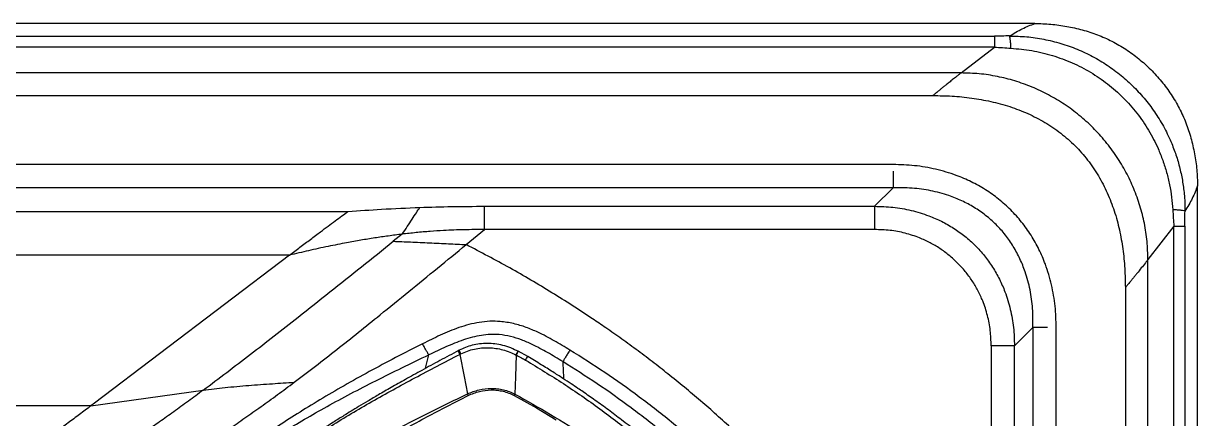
# Model space of a CAD drawing. Extents: x 939 to 1039, y 781 to 934.
# Drawn here: x 1017.24 to 1038.9, y 883.05 to 890.35 of the extents above; entities that cross this region are included whole.
import ezdxf

# ---------------------------------------------------------------- set-up
doc = ezdxf.new("R2010")
doc.units = 0
doc.header["$MEASUREMENT"] = 0
doc.layers.add('1', color=4, linetype='Continuous')

# ---------------------------------------------------------------- blocks, each defined once
blk = doc.blocks.new('Envoy')
at = {"layer": '1', "color": 4, "linetype": 'Continuous', "lineweight": 25}
for p, q in [((97.246, 91.174), (3, 91.174)), ((100.246, 3), (100.246, 88.174))]:
    blk.add_line(p, q, dxfattribs=at)
at = {"layer": '1', "color": 3, "linetype": 'Continuous', "lineweight": 25}
for p, q in [((3.746, 90.942), (96.499, 90.942)), ((96.499, 90.738), (3.746, 90.738)), ((95.882, 90.259), (96.499, 90.738)), ((95.882, 90.259), (4.363, 90.259)), ((4.882, 89.842), (95.364, 89.842)), ((94.629, 88.567), (64.064, 88.567)), ((94.629, 88.137), (64.064, 88.137)), ((94.289, 87.796), (94.629, 88.137)), ((87.094, 87.796), (94.289, 87.796)), ((64.74, 87.699), (84.572, 87.699)), ((86.754, 87.088), (87.094, 87.366)), ((94.289, 87.366), (87.094, 87.366)), ((99.81, 87.427), (99.331, 86.81)), ((99.81, 3.746), (99.81, 87.427)), ((100.014, 87.427), (100.014, 3.746)), ((85.572, 87.28), (85.408, 87.149)), ((83.493, 86.892), (71.216, 86.892)), ((83.493, 86.892), (79.894, 84.156)), ((99.331, 4.363), (99.331, 86.81)), ((98.914, 86.292), (98.914, 4.882)), ((96.868, 85.217), (97.209, 85.557)), ((97.209, 85.557), (97.209, 52.942)), ((97.639, 52.942), (97.639, 85.557)), ((86.625, 85.137), (86.607, 85.127)), ((96.438, 85.217), (96.438, 77.872)), ((96.868, 77.872), (96.868, 85.217)), ((86.005, 84.803), (86.065, 85.052)), ((87.709, 85.112), (87.71, 85.114)), ((87.71, 85.114), (87.711, 85.115)), ((87.888, 85.018), (87.711, 85.116)), ((79.829, 84.107), (81.901, 84.398)), ((86.777, 84.329), (86.791, 84.299)), ((87.651, 84.325), (87.637, 84.299)), ((79.829, 84.107), (75.483, 84.107)), ((79.894, 84.156), (79.829, 84.107))]:
    blk.add_line(p, q, dxfattribs=at)
at = {"layer": '1', "color": 3, "linetype": 'Continuous', "lineweight": 25, "flags": 128}
for points in [[(86.634, 85.059), (86.714, 84.65), (86.777, 84.329)], [(87.676, 85.049), (87.662, 84.643), (87.651, 84.325)], [(87.637, 84.299), (88.049, 84.069), (88.415, 83.852)]]:
    blk.add_lwpolyline(points, dxfattribs=at)
at = {"layer": '1', "color": 3, "linetype": 'Continuous', "lineweight": 25}
blk.add_arc((84.666, 86.798), 3.68, 329.8994, 331.0757, dxfattribs=at)
for points, knots in [([(96.778, 90.942), (96.856, 90.99), (97.012, 91.084), (97.168, 91.144), (97.246, 91.174)], [0, 0, 0, 0, 0.499999, 1, 1, 1, 1]), ([(96.778, 90.943), (96.73, 90.942), (96.638, 90.942), (96.545, 90.942), (96.499, 90.942)], [0, 0, 0, 0, 0.511314, 1, 1, 1, 1]), ([(96.499, 90.942), (96.499, 90.936), (96.499, 90.925), (96.499, 90.881), (96.499, 90.82), (96.499, 90.766), (96.499, 90.738)], [0, 0, 0, 0, 0.25, 0.500001, 0.750004, 1, 1, 1, 1]), ([(96.804, 90.717), (96.802, 90.747), (96.799, 90.807), (96.792, 90.875), (96.785, 90.925), (96.78, 90.937), (96.778, 90.943)], [0, 0, 0, 0, 0.249997, 0.500003, 0.75, 1, 1, 1, 1]), ([(96.778, 90.942), (96.883, 90.94), (97.095, 90.934), (97.412, 90.887), (97.725, 90.81), (98.026, 90.703), (98.313, 90.567), (98.584, 90.405), (98.838, 90.216), (99.074, 90.003), (99.288, 89.767), (99.477, 89.512), (99.639, 89.241), (99.765, 88.974), (99.861, 88.714), (99.93, 88.466), (99.979, 88.213), (100.01, 87.959), (100.013, 87.79), (100.014, 87.706)], [0, 0, 0, 0, 0.062189, 0.125046, 0.188524, 0.251475, 0.31343, 0.375205, 0.437349, 0.499935, 0.56252, 0.624683, 0.686474, 0.748432, 0.798698, 0.849524, 0.900172, 0.950282, 1, 1, 1, 1]), ([(96.499, 90.738), (96.549, 90.734), (96.651, 90.726), (96.752, 90.72), (96.804, 90.717)], [0, 0, 0, 0, 0.492979, 1, 1, 1, 1]), ([(96.804, 90.717), (96.932, 90.705), (97.19, 90.681), (97.569, 90.588), (97.933, 90.455), (98.275, 90.278), (98.591, 90.062), (98.879, 89.808), (99.133, 89.52), (99.35, 89.203), (99.502, 88.908), (99.607, 88.645), (99.678, 88.421), (99.732, 88.193), (99.77, 87.963), (99.782, 87.809), (99.789, 87.732)], [0, 0, 0, 0, 0.0835079, 0.1681212, 0.2521897, 0.3344877, 0.4168233, 0.4998988, 0.5829822, 0.665341, 0.7476594, 0.7978708, 0.848777, 0.8996152, 0.9499935, 1, 1, 1, 1]), ([(95.882, 90.259), (95.882, 90.259), (95.881, 90.258), (95.88, 90.257), (95.878, 90.256), (95.874, 90.252), (95.867, 90.247), (95.854, 90.237), (95.83, 90.218), (95.798, 90.192), (95.761, 90.164), (95.717, 90.128), (95.664, 90.086), (95.607, 90.04), (95.554, 89.997), (95.508, 89.96), (95.457, 89.919), (95.41, 89.88), (95.377, 89.853), (95.364, 89.842)], [0, 0, 0, 0, 0.002803, 0.005002, 0.008946, 0.016016, 0.028711, 0.05166, 0.093472, 0.17083, 0.242827, 0.307239, 0.429785, 0.549612, 0.63519, 0.731156, 0.813334, 0.921574, 1, 1, 1, 1]), ([(99.331, 86.81), (99.328, 86.923), (99.322, 87.148), (99.27, 87.48), (99.188, 87.806), (99.075, 88.122), (98.93, 88.429), (98.755, 88.72), (98.552, 88.995), (98.321, 89.25), (98.067, 89.48), (97.792, 89.684), (97.5, 89.858), (97.194, 90.003), (96.878, 90.117), (96.552, 90.198), (96.22, 90.25), (95.995, 90.256), (95.882, 90.259)], [0, 0, 0, 0, 0.06215, 0.124777, 0.185771, 0.248564, 0.310676, 0.373243, 0.436892, 0.499999, 0.56323, 0.626874, 0.689241, 0.751566, 0.814272, 0.875188, 0.937854, 1, 1, 1, 1]), ([(95.364, 89.842), (95.481, 89.84), (95.72, 89.836), (96.077, 89.8), (96.434, 89.737), (96.781, 89.643), (97.116, 89.514), (97.433, 89.351), (97.726, 89.153), (97.991, 88.919), (98.224, 88.654), (98.423, 88.361), (98.586, 88.045), (98.715, 87.709), (98.809, 87.362), (98.872, 87.005), (98.908, 86.649), (98.912, 86.409), (98.914, 86.292)], [0, 0, 0, 0, 0.0618345, 0.1256475, 0.1880307, 0.2518413, 0.3144725, 0.3762527, 0.438536, 0.4999873, 0.5613152, 0.6235972, 0.6855691, 0.7479815, 0.8118827, 0.874355, 0.938149, 1, 1, 1, 1]), ([(97.639, 85.557), (97.635, 85.689), (97.627, 85.953), (97.559, 86.345), (97.456, 86.695), (97.325, 87.001), (97.178, 87.263), (97.004, 87.508), (96.804, 87.732), (96.579, 87.932), (96.334, 88.106), (96.072, 88.253), (95.767, 88.384), (95.416, 88.487), (95.025, 88.555), (94.761, 88.563), (94.629, 88.567)], [0, 0, 0, 0, 0.0827833, 0.1657552, 0.2490046, 0.3116213, 0.3743536, 0.4371667, 0.5000242, 0.5629017, 0.6257252, 0.6884527, 0.7510679, 0.8343254, 0.9173056, 1, 1, 1, 1]), ([(94.629, 88.445), (94.629, 88.443), (94.629, 88.398), (94.629, 88.317), (94.629, 88.211), (94.629, 88.161), (94.629, 88.137)], [0, 0, 0, 0, 0.015245, 0.343499, 0.671746, 1, 1, 1, 1]), ([(100.246, 88.174), (100.216, 88.096), (100.156, 87.94), (100.062, 87.784), (100.014, 87.706)], [0, 0, 0, 0, 0.5, 1, 1, 1, 1]), ([(97.209, 85.557), (97.209, 85.674), (97.21, 85.906), (97.162, 86.252), (97.08, 86.56), (96.973, 86.827), (96.851, 87.055), (96.704, 87.268), (96.533, 87.461), (96.339, 87.632), (96.127, 87.779), (95.899, 87.901), (95.631, 88.009), (95.324, 88.09), (94.978, 88.138), (94.746, 88.137), (94.629, 88.137)], [0, 0, 0, 0, 0.084276, 0.168079, 0.251497, 0.31384, 0.376011, 0.438051, 0.500024, 0.562017, 0.624067, 0.686233, 0.748575, 0.832002, 0.915814, 1, 1, 1, 1]), ([(84.572, 87.699), (84.778, 87.714), (85.219, 87.746), (85.663, 87.765), (85.899, 87.775)], [0, 0, 0, 0, 0.466935, 1, 1, 1, 1]), ([(85.572, 87.28), (85.604, 87.327), (85.668, 87.423), (85.757, 87.559), (85.837, 87.681), (85.878, 87.744), (85.899, 87.775)], [0, 0, 0, 0, 0.246026, 0.495014, 0.748091, 1, 1, 1, 1]), ([(85.899, 87.775), (86.095, 87.781), (86.493, 87.793), (86.891, 87.795), (87.094, 87.796)], [0, 0, 0, 0, 0.492627, 1, 1, 1, 1]), ([(87.094, 87.366), (87.094, 87.409), (87.094, 87.496), (87.094, 87.616), (87.094, 87.722), (87.094, 87.771), (87.094, 87.796)], [0, 0, 0, 0, 0.250001, 0.500003, 0.749999, 1, 1, 1, 1]), ([(94.289, 87.796), (94.402, 87.793), (94.628, 87.785), (94.964, 87.726), (95.263, 87.635), (95.524, 87.522), (95.747, 87.395), (95.956, 87.246), (96.147, 87.075), (96.318, 86.884), (96.468, 86.675), (96.594, 86.452), (96.708, 86.191), (96.798, 85.892), (96.858, 85.556), (96.865, 85.33), (96.868, 85.217)], [0, 0, 0, 0, 0.0830795, 0.166239, 0.2494641, 0.3119599, 0.3745493, 0.4372425, 0.4999817, 0.5627187, 0.6254048, 0.687991, 0.7504979, 0.8337451, 0.9169154, 1, 1, 1, 1]), ([(94.289, 87.796), (94.289, 87.771), (94.289, 87.722), (94.289, 87.616), (94.289, 87.496), (94.289, 87.409), (94.289, 87.366)], [0, 0, 0, 0, 0.250001, 0.499997, 0.749999, 1, 1, 1, 1]), ([(99.789, 87.732), (99.792, 87.68), (99.798, 87.579), (99.806, 87.477), (99.81, 87.427)], [0, 0, 0, 0, 0.5070513, 1, 1, 1, 1]), ([(100.015, 87.706), (100.009, 87.708), (99.997, 87.713), (99.947, 87.72), (99.879, 87.727), (99.819, 87.73), (99.789, 87.732)], [0, 0, 0, 0, 0.2499993, 0.5000012, 0.7500019, 1, 1, 1, 1]), ([(83.493, 86.892), (83.558, 86.941), (83.687, 87.039), (83.88, 87.185), (84.052, 87.314), (84.205, 87.428), (84.337, 87.526), (84.462, 87.619), (84.536, 87.673), (84.572, 87.699)], [0, 0, 0, 0, 0.166687, 0.333363, 0.500023, 0.625033, 0.750031, 0.875042, 1, 1, 1, 1]), ([(100.014, 87.427), (100.014, 87.473), (100.014, 87.566), (100.014, 87.658), (100.015, 87.706)], [0, 0, 0, 0, 0.488669, 1, 1, 1, 1]), ([(87.094, 87.366), (86.968, 87.365), (86.716, 87.364), (86.381, 87.351), (86.085, 87.332), (85.829, 87.31), (85.658, 87.29), (85.572, 87.28)], [0, 0, 0, 0, 0.246355, 0.494398, 0.656878, 0.828963, 1, 1, 1, 1]), ([(96.438, 85.217), (96.435, 85.312), (96.429, 85.501), (96.376, 85.779), (96.296, 86.026), (96.198, 86.24), (96.09, 86.422), (95.964, 86.593), (95.822, 86.75), (95.665, 86.892), (95.494, 87.018), (95.312, 87.126), (95.098, 87.224), (94.851, 87.304), (94.573, 87.357), (94.384, 87.363), (94.289, 87.366)], [0, 0, 0, 0, 0.084085, 0.167123, 0.250252, 0.312682, 0.375124, 0.437534, 0.499995, 0.562469, 0.624883, 0.687338, 0.749762, 0.832888, 0.915921, 1, 1, 1, 1]), ([(99.81, 87.427), (99.838, 87.427), (99.892, 87.427), (99.953, 87.427), (99.997, 87.427), (100.008, 87.427), (100.014, 87.427)], [0, 0, 0, 0, 0.25, 0.500001, 0.750001, 1, 1, 1, 1]), ([(81.901, 84.398), (82.046, 84.507), (82.335, 84.725), (82.773, 85.061), (83.212, 85.403), (83.701, 85.787), (84.239, 86.213), (84.824, 86.68), (85.214, 86.992), (85.408, 87.149)], [0, 0, 0, 0, 0.125039, 0.249934, 0.374941, 0.500032, 0.666678, 0.833298, 1, 1, 1, 1]), ([(85.572, 87.28), (85.487, 87.269), (85.318, 87.248), (85.064, 87.21), (84.808, 87.169), (84.521, 87.117), (84.199, 87.054), (83.847, 86.978), (83.61, 86.92), (83.493, 86.892)], [0, 0, 0, 0, 0.122402, 0.242013, 0.364214, 0.490265, 0.654756, 0.829695, 1, 1, 1, 1]), ([(83.581, 84.544), (83.712, 84.643), (83.972, 84.841), (84.368, 85.151), (84.766, 85.467), (85.208, 85.824), (85.694, 86.22), (86.224, 86.654), (86.577, 86.943), (86.754, 87.088)], [0, 0, 0, 0, 0.12503, 0.24992, 0.374925, 0.500018, 0.666666, 0.833293, 1, 1, 1, 1]), ([(85.408, 87.149), (85.515, 87.145), (85.735, 87.137), (86.077, 87.121), (86.419, 87.104), (86.645, 87.093), (86.754, 87.088)], [0, 0, 0, 0, 0.239679, 0.498421, 0.758769, 1, 1, 1, 1]), ([(96.212, 77.597), (96.062, 77.884), (95.764, 78.453), (95.385, 79.092), (95.11, 79.532), (94.948, 79.782), (94.78, 80.034), (94.595, 80.305), (94.303, 80.716), (93.897, 81.256), (93.376, 81.895), (92.832, 82.511), (92.274, 83.095), (91.702, 83.648), (91.119, 84.171), (90.621, 84.585), (90.22, 84.9), (89.924, 85.124), (89.627, 85.341), (89.346, 85.539), (88.92, 85.829), (88.333, 86.206), (87.557, 86.665), (87.022, 86.946), (86.754, 87.088)], [0, 0, 0, 0, 0.0711711, 0.1414869, 0.1634306, 0.185306, 0.2071172, 0.2301, 0.257441, 0.3181985, 0.3786611, 0.4389219, 0.4990753, 0.5564523, 0.6139144, 0.6715432, 0.6987936, 0.7261074, 0.7534934, 0.7797261, 0.8015906, 0.8670403, 0.9331425, 1, 1, 1, 1]), ([(99.331, 86.81), (99.326, 86.804), (99.316, 86.791), (99.3, 86.771), (99.265, 86.726), (99.208, 86.655), (99.145, 86.577), (99.096, 86.516), (99.061, 86.472), (99.025, 86.428), (98.986, 86.38), (98.95, 86.335), (98.924, 86.304), (98.914, 86.292)], [0, 0, 0, 0, 0.038921, 0.078843, 0.119768, 0.306171, 0.497183, 0.571255, 0.654644, 0.747365, 0.823395, 0.926983, 1, 1, 1, 1]), ([(88.667, 85.138), (88.571, 85.197), (88.378, 85.314), (88.109, 85.456), (87.858, 85.563), (87.627, 85.633), (87.401, 85.67), (87.188, 85.674), (86.994, 85.654), (86.804, 85.613), (86.56, 85.538), (86.275, 85.418), (86.057, 85.309), (85.95, 85.256)], [0, 0, 0, 0, 0.115555, 0.232616, 0.312941, 0.395659, 0.481256, 0.547383, 0.614377, 0.681434, 0.747891, 0.876443, 1, 1, 1, 1]), ([(97.475, 85.557), (97.447, 85.557), (97.378, 85.557), (97.283, 85.557), (97.234, 85.557), (97.209, 85.557)], [0, 0, 0, 0, 0.259478, 0.629735, 1, 1, 1, 1]), ([(88.536, 84.925), (88.442, 84.982), (88.257, 85.095), (88.004, 85.231), (87.776, 85.33), (87.573, 85.394), (87.379, 85.427), (87.198, 85.431), (87.032, 85.414), (86.866, 85.378), (86.645, 85.311), (86.378, 85.201), (86.169, 85.102), (86.065, 85.052)], [0, 0, 0, 0, 0.123435, 0.24446, 0.324509, 0.404161, 0.484273, 0.545617, 0.608376, 0.672588, 0.737936, 0.869059, 1, 1, 1, 1]), ([(85.95, 85.256), (85.782, 85.171), (85.45, 85.002), (84.966, 84.743), (84.5, 84.482), (84.055, 84.221), (83.635, 83.963), (83.243, 83.71), (82.88, 83.464), (82.664, 83.308), (82.557, 83.23)], [0, 0, 0, 0, 0.131994, 0.262096, 0.389901, 0.515699, 0.639425, 0.760946, 0.881106, 1, 1, 1, 1]), ([(86.608, 85.128), (86.495, 85.067), (86.269, 84.947), (85.944, 84.77), (85.643, 84.603), (85.376, 84.453), (85.144, 84.318), (84.945, 84.201), (84.777, 84.1), (84.631, 84.011), (84.481, 83.918), (84.307, 83.808), (84.099, 83.673), (83.867, 83.518), (83.648, 83.365), (83.448, 83.22), (83.269, 83.085), (83.088, 82.944), (82.909, 82.797), (82.736, 82.648), (82.636, 82.553), (82.585, 82.505)], [0, 0, 0, 0, 0.068833, 0.137769, 0.20039, 0.256632, 0.306614, 0.34969, 0.386846, 0.418097, 0.448167, 0.489757, 0.539301, 0.596459, 0.661152, 0.708565, 0.759543, 0.8143, 0.872927, 0.934736, 1, 1, 1, 1]), ([(86.065, 85.052), (86.058, 85.061), (86.045, 85.079), (86.016, 85.128), (85.984, 85.187), (85.961, 85.233), (85.95, 85.256)], [0, 0, 0, 0, 0.250001, 0.500008, 0.750005, 1, 1, 1, 1]), ([(86.608, 85.128), (86.608, 85.128), (86.607, 85.128), (86.607, 85.125), (86.609, 85.118), (86.613, 85.107), (86.619, 85.093), (86.626, 85.077), (86.632, 85.065), (86.634, 85.06)], [0, 0, 0, 0, 0.0001916, 0.1696923, 0.3435079, 0.5173942, 0.6870482, 0.8488088, 1, 1, 1, 1]), ([(87.717, 85.112), (87.67, 85.135), (87.578, 85.181), (87.432, 85.227), (87.286, 85.255), (87.142, 85.264), (87.001, 85.256), (86.867, 85.231), (86.741, 85.192), (86.663, 85.155), (86.625, 85.137)], [0, 0, 0, 0, 0.137252, 0.271799, 0.401581, 0.528577, 0.652458, 0.772765, 0.888673, 1, 1, 1, 1]), ([(86.625, 85.137), (86.625, 85.136), (86.624, 85.135), (86.626, 85.127), (86.631, 85.116), (86.637, 85.102), (86.644, 85.086), (86.65, 85.074), (86.652, 85.069)], [0, 0, 0, 0, 0.168831, 0.342998, 0.517178, 0.687032, 0.848872, 1, 1, 1, 1]), ([(86.652, 85.069), (86.693, 85.087), (86.774, 85.124), (86.904, 85.16), (87.036, 85.181), (87.17, 85.185), (87.301, 85.173), (87.431, 85.146), (87.557, 85.106), (87.636, 85.068), (87.676, 85.048)], [0, 0, 0, 0, 0.126237, 0.252472, 0.378247, 0.503559, 0.627705, 0.751272, 0.876501, 1, 1, 1, 1]), ([(88.667, 85.138), (88.653, 85.115), (88.624, 85.07), (88.586, 85.008), (88.555, 84.956), (88.542, 84.935), (88.536, 84.925)], [0, 0, 0, 0, 0.250001, 0.500003, 0.750002, 1, 1, 1, 1]), ([(94.229, 79.576), (94.092, 79.792), (93.817, 80.228), (93.362, 80.866), (92.87, 81.494), (92.343, 82.105), (91.783, 82.694), (91.195, 83.253), (90.583, 83.781), (89.955, 84.272), (89.318, 84.727), (88.882, 85.002), (88.667, 85.138)], [0, 0, 0, 0, 0.096388, 0.195023, 0.295826, 0.397717, 0.500085, 0.602465, 0.704379, 0.805192, 0.903705, 1, 1, 1, 1]), ([(96.868, 85.217), (96.843, 85.217), (96.794, 85.217), (96.688, 85.217), (96.568, 85.217), (96.481, 85.217), (96.438, 85.217)], [0, 0, 0, 0, 0.250002, 0.500005, 0.749998, 1, 1, 1, 1]), ([(82.563, 82.435), (82.629, 82.5), (82.762, 82.63), (83.009, 82.844), (83.285, 83.065), (83.588, 83.289), (83.915, 83.515), (84.264, 83.741), (84.63, 83.966), (85.011, 84.188), (85.403, 84.408), (85.807, 84.627), (86.218, 84.843), (86.495, 84.988), (86.634, 85.06)], [0, 0, 0, 0, 0.083648, 0.167746, 0.251462, 0.334457, 0.417447, 0.500935, 0.584376, 0.667336, 0.750217, 0.833366, 0.916826, 1, 1, 1, 1]), ([(82.712, 83.179), (82.816, 83.252), (83.026, 83.399), (83.384, 83.628), (83.77, 83.862), (84.186, 84.098), (84.626, 84.337), (85.089, 84.576), (85.57, 84.815), (85.899, 84.973), (86.065, 85.052)], [0, 0, 0, 0, 0.117936, 0.237253, 0.358125, 0.481481, 0.607276, 0.735518, 0.866552, 1, 1, 1, 1]), ([(86.634, 85.059), (86.638, 85.061), (86.644, 85.064), (86.65, 85.067), (86.652, 85.069)], [0, 0, 0, 0, 0.560091, 1, 1, 1, 1]), ([(87.676, 85.049), (87.682, 85.059), (87.69, 85.076), (87.699, 85.094), (87.705, 85.105), (87.709, 85.112), (87.711, 85.116), (87.71, 85.115), (87.71, 85.115)], [0, 0, 0, 0, 0.2986171, 0.459952, 0.6248475, 0.7897461, 0.9510077, 1, 1, 1, 1]), ([(87.677, 85.049), (87.677, 85.049), (87.676, 85.049), (87.676, 85.049), (87.676, 85.049)], [0, 0, 0, 0, 0.55994, 1, 1, 1, 1]), ([(87.711, 85.115), (87.711, 85.115), (87.711, 85.116), (87.709, 85.112), (87.706, 85.104), (87.7, 85.093), (87.691, 85.076), (87.682, 85.059), (87.677, 85.049)], [0, 0, 0, 0, 0.049024, 0.210326, 0.375212, 0.540112, 0.701403, 1, 1, 1, 1]), ([(87.677, 85.049), (87.709, 85.031), (87.768, 85), (87.825, 84.967), (87.85, 84.952)], [0, 0, 0, 0, 0.559999, 1, 1, 1, 1]), ([(87.85, 84.952), (88.084, 84.81), (88.55, 84.527), (89.222, 84.059), (89.871, 83.561), (90.497, 83.032), (91.063, 82.505), (91.575, 81.988), (92.035, 81.485), (92.475, 80.963), (92.894, 80.423), (93.294, 79.868), (93.539, 79.484), (93.662, 79.292)], [0, 0, 0, 0, 0.100069, 0.199912, 0.299747, 0.399786, 0.499826, 0.583023, 0.66622, 0.749552, 0.833044, 0.916507, 1, 1, 1, 1]), ([(93.728, 79.33), (93.679, 79.407), (93.59, 79.55), (93.46, 79.746), (93.351, 79.909), (93.259, 80.041), (93.108, 80.255), (92.803, 80.672), (92.337, 81.257), (91.772, 81.897), (91.229, 82.455), (90.692, 82.961), (90.166, 83.418), (89.724, 83.772), (89.378, 84.033), (89.14, 84.206), (88.952, 84.337), (88.805, 84.438), (88.681, 84.522), (88.527, 84.623), (88.343, 84.741), (88.127, 84.876), (87.971, 84.969), (87.888, 85.018)], [0, 0, 0, 0, 0.033201, 0.061621, 0.085456, 0.104689, 0.120112, 0.181265, 0.292929, 0.392547, 0.492182, 0.576755, 0.661373, 0.745915, 0.78311, 0.81961, 0.852831, 0.866767, 0.884899, 0.907265, 0.933869, 0.964717, 1, 1, 1, 1]), ([(94.016, 79.445), (93.881, 79.657), (93.609, 80.087), (93.16, 80.715), (92.676, 81.334), (92.156, 81.937), (91.605, 82.516), (91.026, 83.067), (90.424, 83.587), (89.805, 84.071), (89.177, 84.519), (88.748, 84.791), (88.536, 84.925)], [0, 0, 0, 0, 0.096435, 0.195093, 0.295893, 0.397757, 0.500085, 0.602425, 0.704313, 0.805123, 0.903659, 1, 1, 1, 1]), ([(88.536, 84.925), (88.54, 84.839), (88.545, 84.734), (88.55, 84.627), (88.551, 84.607)], [0, 0, 0, 0, 0.807981, 1, 1, 1, 1]), ([(81.841, 83.322), (81.928, 83.38), (82.102, 83.495), (82.38, 83.684), (82.669, 83.883), (82.967, 84.094), (83.271, 84.313), (83.478, 84.467), (83.581, 84.544)], [0, 0, 0, 0, 0.167132, 0.334203, 0.501093, 0.667851, 0.834193, 1, 1, 1, 1]), ([(81.901, 84.398), (82.035, 84.415), (82.315, 84.449), (82.741, 84.488), (83.167, 84.518), (83.447, 84.536), (83.581, 84.544)], [0, 0, 0, 0, 0.2398595, 0.4993849, 0.7595382, 1, 1, 1, 1]), ([(81.901, 84.398), (81.809, 84.33), (81.626, 84.192), (81.356, 83.997), (81.095, 83.811), (80.846, 83.641), (80.612, 83.486), (80.474, 83.403), (80.405, 83.361)], [0, 0, 0, 0, 0.165837, 0.332202, 0.498964, 0.665844, 0.832898, 1, 1, 1, 1]), ([(82.826, 82.168), (82.873, 82.197), (82.966, 82.256), (83.123, 82.353), (83.298, 82.459), (83.494, 82.575), (83.712, 82.702), (83.95, 82.841), (84.204, 82.987), (84.501, 83.155), (84.839, 83.343), (85.216, 83.546), (85.6, 83.748), (85.989, 83.946), (86.381, 84.14), (86.645, 84.266), (86.777, 84.329)], [0, 0, 0, 0, 0.06234, 0.124818, 0.187363, 0.250453, 0.313852, 0.376637, 0.439458, 0.502671, 0.586016, 0.668823, 0.751616, 0.834542, 0.917364, 1, 1, 1, 1]), ([(82.9, 82.122), (82.948, 82.149), (83.044, 82.203), (83.206, 82.291), (83.384, 82.391), (83.584, 82.503), (83.804, 82.629), (84.041, 82.768), (84.294, 82.916), (84.585, 83.088), (84.914, 83.281), (85.28, 83.492), (85.651, 83.7), (86.028, 83.905), (86.407, 84.106), (86.663, 84.235), (86.791, 84.299)], [0, 0, 0, 0, 0.062319, 0.124752, 0.187451, 0.250906, 0.314486, 0.37751, 0.44061, 0.503895, 0.587131, 0.669779, 0.75236, 0.835034, 0.917583, 1, 1, 1, 1]), ([(86.777, 84.329), (86.812, 84.344), (86.881, 84.374), (87.027, 84.415), (87.178, 84.434), (87.329, 84.426), (87.44, 84.406), (87.549, 84.374), (87.617, 84.341), (87.651, 84.324)], [0, 0, 0, 0, 0.125716, 0.251319, 0.500682, 0.625644, 0.750732, 0.87504, 1, 1, 1, 1]), ([(86.791, 84.299), (86.825, 84.315), (86.892, 84.345), (87.033, 84.387), (87.179, 84.407), (87.326, 84.399), (87.434, 84.38), (87.539, 84.348), (87.604, 84.315), (87.637, 84.299)], [0, 0, 0, 0, 0.126, 0.251618, 0.501189, 0.626193, 0.751174, 0.875146, 1, 1, 1, 1]), ([(87.651, 84.325), (87.872, 84.202), (88.314, 83.957), (88.954, 83.548), (89.57, 83.107), (90.157, 82.632), (90.715, 82.126), (91.24, 81.586), (91.733, 81.013), (92.193, 80.411), (92.623, 79.785), (92.881, 79.35), (93.01, 79.132)], [0, 0, 0, 0, 0.100262, 0.200594, 0.300842, 0.400493, 0.499762, 0.599107, 0.699009, 0.799377, 0.89967, 1, 1, 1, 1]), ([(79.829, 84.107), (79.759, 84.055), (79.618, 83.948), (79.407, 83.791), (79.2, 83.639), (79.025, 83.513), (78.883, 83.413), (78.772, 83.337), (78.681, 83.276), (78.61, 83.23), (78.557, 83.197), (78.513, 83.173), (78.495, 83.166), (78.487, 83.162)], [0, 0, 0, 0, 0.1298636, 0.26389, 0.39826, 0.5276282, 0.6124557, 0.6954214, 0.7752001, 0.8324099, 0.8888778, 0.9448617, 1, 1, 1, 1])]:
    blk.add_open_spline(points, degree=3, knots=knots, dxfattribs=at)
at = {"layer": '1', "color": 4, "linetype": 'Continuous', "lineweight": 25}
blk.add_open_spline([(97.246, 91.174), (97.344, 91.171), (97.541, 91.165), (97.833, 91.123), (98.121, 91.06), (98.401, 90.97), (98.669, 90.849), (98.925, 90.7), (99.165, 90.525), (99.386, 90.326), (99.586, 90.105), (99.762, 89.865), (99.913, 89.609), (100.035, 89.339), (100.128, 89.058), (100.194, 88.768), (100.237, 88.472), (100.243, 88.273), (100.246, 88.174)], degree=3, knots=[0, 0, 0, 0, 0.062366, 0.124638, 0.186644, 0.248523, 0.310634, 0.37302, 0.435572, 0.498279, 0.561144, 0.623947, 0.686467, 0.748826, 0.811278, 0.874007, 0.936971, 1, 1, 1, 1], dxfattribs=at)

msp = doc.modelspace()

# ---------------------------------------------------------------- block references
at = {"layer": '1'}
msp.add_blockref('Envoy', (938.654, 799.174), dxfattribs=at)

doc.saveas('drawing.dxf')
